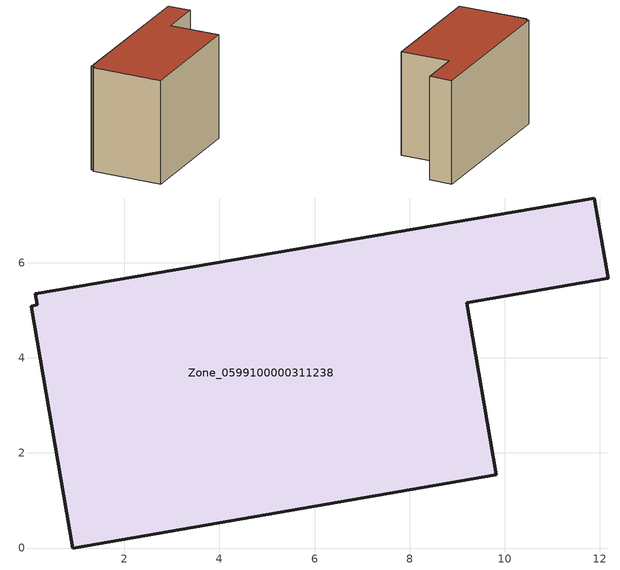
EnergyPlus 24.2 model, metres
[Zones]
Zone_0599100000311238
 floor ground (C_G): 0.13,5.34 11.89,7.36 12.18,5.67 9.2,5.16 9.82,1.54 0.92,0 0.04,5.09 0.17,5.12 z0
 wall outside (C_F): 0.04,5.09 0.92,0 9.82,1.54 9.2,5.16 12.18,5.67 11.89,7.36 0.13,5.34 0.17,5.12 0.04,5.09 z0:7.73
 roof outside (C_R): 0.13,5.34 0.17,5.12 0.04,5.09 0.92,0 9.82,1.54 9.2,5.16 12.18,5.67 11.89,7.36 z7.73
[BUILDING]
Pand.0599100000311238: North Axis=0; Terrain=City; Loads Convergence Tolerance Value=0.04; Temperature Convergence Tolerance Value=0.4; Solar Distribution=FullExterior; Maximum Number of Warmup Days=25; Minimum Number of Warmup Days=1
[Site:Location]
Rotterdam.The.Hague.AP_ZH_NLD Design_Conditions: Latitude=51.96; Longitude=4.45; Time Zone=1; Elevation=-4.5
[SITE:GROUNDTEMPERATURE:BUILDINGSURFACE]
18, 18, 18, 18, 18, 18, 18, 18, 18, 18, 18, 18
[MATERIAL] Thermal Absorptance=0.9; Solar Absorptance=0.7; Visible Absorptance=0.7
Name | Roughness | Thickness | Conductivity | Density | Specific Heat
G.TI.1975-1991 | MediumSmooth | 0.15 | 0.288461 | 540 | 1210
F.TI.1975-1991 | Rough | 0.3 | 0.230769 | 1920 | 840
R.TI.1975-1991 | MediumRough | 0.2 | 0.153846 | 1500 | 1000
[CONSTRUCTION]
C_G: G.TI.1975-1991
C_F: F.TI.1975-1991
C_R: R.TI.1975-1991
[ZONE]
Zone_0599100000311238: Type=1; Multiplier=1; Ceiling Height=Autocalculate; Volume=Autocalculate; Floor Area=autocalculate; Part of Total Floor Area=Yes
[ZONEINFILTRATION:DESIGNFLOWRATE]
Infil_Zone_0599100000311238: Zone or ZoneList or Space or SpaceList=Zone_0599100000311238; Schedule=AlwaysOn; Design Flow Rate Calculation Method=Flow/Area; Flow Rate per Floor Area=0.003; Constant Term Coefficient=1; Temperature Term Coefficient=0; Velocity Term Coefficient=0; Velocity Squared Term Coefficient=0
[HVACTEMPLATE:ZONE:IDEALLOADSAIRSYSTEM]
Zone_0599100000311238: Maximum Heating Supply Air Temperature=50; Minimum Cooling Supply Air Temperature=13; Maximum Heating Supply Air Humidity Ratio=0.0156; Minimum Cooling Supply Air Humidity Ratio=0.0077; Heating Limit=NoLimit; Cooling Limit=NoLimit; Dehumidification Control Type=ConstantSensibleHeatRatio; Cooling Sensible Heat Ratio=0.7; Dehumidification Setpoint=60; Humidification Control Type=None; Humidification Setpoint=30; Outdoor Air Method=None; Outdoor Air Flow Rate per Person=0.00944; Outdoor Air Flow Rate per Zone Floor Area=0; Outdoor Air Flow Rate per Zone=0; Demand Controlled Ventilation Type=None; Outdoor Air Economizer Type=NoEconomizer; Heat Recovery Type=None; Sensible Heat Recovery Effectiveness=0.7; Latent Heat Recovery Effectiveness=0.65
[ZONECONTROL:THERMOSTAT]
ThermostatControl_Zone_0599100000311238: Zone or ZoneList=Zone_0599100000311238; Control Type Schedule=DualSetpointControlType; Control 1=Thermostat_Zone_0599100000311238; Temperature Difference Between Cutout And Setpoint=0
[THERMOSTATSETPOINT:DUALSETPOINT]
Thermostat_Zone_0599100000311238: Heating Setpoint Temperature Schedule=HeatingSetpoint_Zone_0599100000311238; Cooling Setpoint Temperature Schedule=CoolingSetpoint_Zone_0599100000311238
[SCHEDULE:COMPACT]
HeatingSetpoint_Zone_0599100000311238: Through: 12/31, For: AllDays, Until: 24:00, 21
CoolingSetpoint_Zone_0599100000311238: Through: 12/31, For: AllDays, Until: 24:00, 24
DualSetpointControlType: Through: 12/31, For: AllDays, Until: 24:00, 4
AlwaysOn: Through: 12/31, For: AllDays, Until: 24:00, 1
